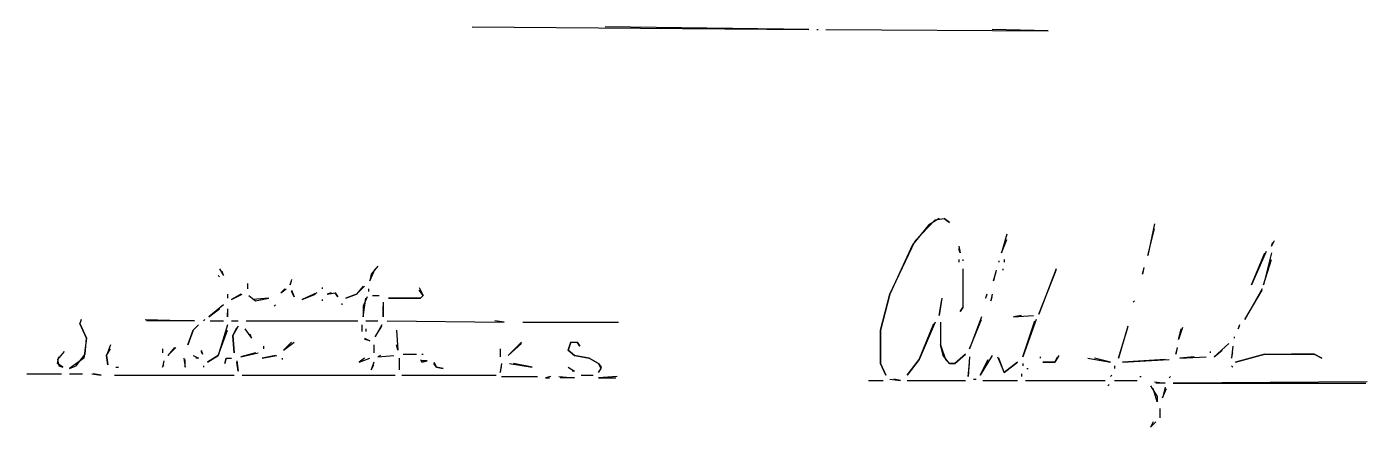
# Model space of a CAD drawing. Extents: x 0 to 16407, y 159 to 1115.
# Drawn here: x 732.2 to 984.2, y 645.2 to 720.5 of the extents above; entities that cross this region are included whole.
import ezdxf

# ---------------------------------------------------------------- set-up
doc = ezdxf.new("R2010")
doc.units = 0
doc.layers.add('RASTER_VECTOR_LINEWORK', color=5, linetype='CONTINUOUS')

msp = doc.modelspace()

# ---------------------------------------------------------------- linework, layer by layer
at = {"layer": 'RASTER_VECTOR_LINEWORK'}
for points in [[(816, 720.5), (879.25, 720), (841, 720.5)], [(880.75, 720), (881, 720)], [(882.5, 720), (924.25, 719.75), (913.75, 720)], [(903.75, 684.5), (901.75, 683.25), (898.75, 679.5), (894.5, 670.25), (892.75, 663.5), (892.75, 657.25), (893.75, 655), (892.75, 657.25), (892.75, 663.5), (894.5, 670.25), (899.25, 680.25), (903, 684.25), (904.75, 684.5), (905.75, 683.75), (904.75, 684.5)], [(944.25, 683.5), (943, 677.5), (944.25, 682.5)], [(916.5, 681.5), (915.5, 678), (916.5, 680.5)], [(907.5, 679.25), (907.75, 678), (907.5, 678.75)], [(965.25, 678.25), (962.5, 672), (965, 678)], [(966.25, 678), (964.75, 672), (966.25, 676.75)], [(966.75, 680.25), (966.25, 679.25), (966.5, 680)], [(798.25, 675.5), (797, 674), (796.75, 672.75), (797.75, 675)], [(907.5, 676.75), (907.5, 676.25)], [(908.25, 676.75), (908.25, 676.5)], [(915, 676.5), (915, 676.25)], [(916, 676.75), (916, 676.25)], [(768.25, 673.75), (768.5, 673.5)], [(768.5, 675), (769.25, 673.75), (769, 674.5)], [(782, 673), (781.75, 672), (782, 672.75)], [(908.25, 675), (908.25, 667.75), (907.75, 667), (908.25, 667.75)], [(914.5, 674.75), (914, 672.75), (914.5, 674.5)], [(915.75, 675), (915.75, 674.75)], [(925.75, 675), (922.5, 666.5), (925.75, 674.75)], [(942.25, 675.25), (942, 674), (942.25, 675)], [(773.75, 672.25), (773.75, 671.25)], [(780.75, 671.25), (780, 670.5), (781, 671.25)], [(782, 671), (782.5, 669.75), (782, 670.75)], [(786.75, 670.5), (784, 669.25), (786.5, 670.25)], [(787.75, 671.5), (787.75, 671.25)], [(789.5, 670.5), (788.75, 670.25), (790.25, 670.5), (790.75, 669.75), (790.25, 670.5)], [(795.5, 671.75), (794.25, 670.25), (792.25, 669.5), (794.25, 670.25), (795.75, 671.75)], [(796.5, 671.25), (796.5, 670.75)], [(806, 671.5), (806.75, 670), (806.25, 669.5), (800.25, 669.5), (806.25, 669.5), (806.75, 670), (806, 671)], [(964.5, 671.25), (961.25, 665.5), (964.5, 671)], [(769.25, 668.25), (766.5, 666), (768.5, 667.5)], [(770, 670.25), (770, 669.5)], [(772.5, 670.25), (770.75, 669.25), (772.75, 670.25)], [(774, 670), (775.25, 669), (777.75, 669.5), (774.75, 669.25)], [(779, 668.25), (778.75, 668)], [(787.75, 669.25), (787.75, 669)], [(791.5, 668.5), (791.5, 668.25)], [(796.25, 669.75), (795.5, 668), (795.5, 666), (796, 669.5)], [(797.25, 670), (798.5, 670)], [(799.25, 668.75), (799.25, 666), (799.25, 668)], [(904.25, 669.5), (903.75, 666.25), (904.25, 669.25)], [(912.75, 670.25), (912.5, 669.5), (912.75, 670)], [(913.75, 670.25), (913.5, 669), (913.75, 669.75)], [(940.5, 669), (940.25, 668.75)], [(742.5, 665.5), (742.25, 664.75), (743.5, 662), (743, 658.25), (740.25, 656.25), (741.5, 656.75), (743.25, 659), (743.5, 662), (742.25, 664.75), (742.5, 665.25)], [(754.5, 665.5), (763.75, 665.25), (754.75, 665.25)], [(765.75, 665.5), (765.5, 665.25)], [(770, 667.5), (770, 666), (770, 666.75)], [(911.75, 666), (909.5, 660), (911.75, 665.5)], [(919.25, 666.25), (917.75, 666), (921.5, 666.25)], [(922, 665.5), (919.5, 658.5), (921.75, 665.25)], [(764.5, 664.5), (763.5, 663.5), (762.5, 660.75), (763.5, 663.5)], [(770, 664.5), (768.25, 658.75), (766.25, 657.5), (768.25, 658.75), (770, 663.5)], [(766.75, 665.25), (769.25, 665.25)], [(770.75, 665.25), (772, 665.25)], [(772, 664.25), (771, 662.5), (771.25, 659.25), (771, 662.5), (771.75, 664)], [(773.25, 663.75), (774.5, 662), (774.25, 662.75)], [(773.5, 665.25), (794.5, 665.25)], [(795.25, 664.5), (795.25, 663.25)], [(796, 665.25), (798.25, 665.25)], [(796, 663.75), (796, 663.25)], [(799, 664.5), (797.75, 662.25), (799, 664.25)], [(800, 665.25), (822, 665), (820.25, 665.25)], [(801.75, 663.5), (802, 659.75), (801.75, 660.75)], [(825.5, 665), (843.5, 665)], [(903, 665), (900, 658), (897.75, 655), (900, 658), (902.75, 664.75)], [(904, 665), (904, 660.75), (905, 658), (905.75, 657.25), (906.75, 657.25), (908.75, 659), (906.75, 657.25), (905.75, 657.25), (904.5, 658.75), (904, 660.75)], [(939.25, 664.25), (937.5, 658.25), (939.25, 664)], [(949.5, 664), (948.75, 661.75), (949.25, 663.75)], [(960.25, 664.5), (960, 663.75), (960.25, 664.25)], [(748, 660.75), (747.25, 658.75), (747.5, 657), (747.25, 658.75), (748, 660)], [(760, 660.25), (758.75, 658.75), (760.25, 660.25)], [(776.75, 660.5), (776.75, 660)], [(782, 661.25), (780.5, 659.75), (782.5, 661.25)], [(795.75, 662), (796.75, 661.5), (795.75, 661.75)], [(797.5, 660.75), (797.5, 659.25)], [(825.25, 661.25), (822.75, 658.75), (825.25, 661)], [(834.5, 661.25), (834, 659.75), (835.25, 658.75), (838, 658.25), (839.75, 657.25), (840.25, 656.5), (839.75, 655.5), (840.25, 656.25), (839.75, 657.25), (838, 658.25), (835.25, 658.75), (834, 659.75), (834.5, 661.25), (835.75, 661.25), (836.25, 660.5), (835.75, 661.25)], [(948.5, 660.25), (948.25, 659), (948.5, 660)], [(958.25, 661), (955.5, 658.5), (957, 659.75)], [(959, 660.5), (958.75, 658.25), (959, 659.25)], [(959.25, 662.25), (959.25, 662)], [(739.25, 659.5), (738, 658), (738.25, 656.75), (739, 656.5), (738, 657.25), (738.25, 658.5)], [(757.75, 660), (757.75, 659.25)], [(758, 657.75), (757.75, 656.5), (758, 657)], [(761.75, 658.25), (762, 656.5), (762, 658)], [(763.5, 658.75), (764.5, 658.25), (764, 658.25)], [(765, 659.75), (765.25, 659), (765, 659.5)], [(769.75, 658.25), (769.5, 657.25), (769.75, 658.25), (770.75, 658.25)], [(771.75, 657.75), (772, 655.75), (771.75, 657.5)], [(775.25, 659.25), (772.5, 658.5), (775.75, 659.25)], [(779, 658.75), (776.5, 658.25), (779.25, 658.75)], [(780.25, 658.25), (780.25, 658)], [(795.75, 658.25), (794.75, 657.5), (796.75, 658.25)], [(798.75, 658.75), (798.25, 658.5), (801.25, 658.75)], [(802.25, 658.25), (802.25, 656)], [(803, 659), (805.5, 659)], [(806.25, 658), (806.5, 657.5), (807.5, 657.75), (806.25, 657.75)], [(806.5, 659), (806.75, 659)], [(821.25, 660), (821.25, 658.5)], [(909.5, 658.5), (909.25, 654.75), (909.5, 657.25)], [(913.75, 658.75), (911.5, 655), (913, 658)], [(914.75, 658.5), (916, 655.5), (918.5, 657.5), (916, 655.5), (915, 658.25)], [(922.75, 658.5), (922.75, 658.25)], [(926.25, 658.75), (925.5, 657.5), (923.25, 657.5), (925.5, 657.5), (926, 658.5)], [(931.75, 658.25), (936, 657.5), (933, 658.25)], [(946.25, 658), (938.25, 657.5), (947, 658)], [(951.75, 658.5), (949, 658.25), (954, 658.5)], [(954.75, 659.5), (954.75, 659.25)], [(965, 659), (959.5, 657.5), (965, 659), (974.25, 659), (975.75, 658.25), (974.25, 659), (970, 659)], [(732.25, 655.25), (738.75, 655.25)], [(740.25, 655.25), (742.75, 655.25)], [(744.5, 655.25), (746.25, 655), (744.75, 655.25)], [(749, 656.5), (749.5, 656.5)], [(765.5, 656.75), (765.5, 656.5)], [(797.5, 657.5), (797, 656), (797.5, 657)], [(808.75, 657.5), (809.25, 656.5), (810.5, 656.25), (809.25, 656.5), (808.75, 657.25)], [(821.5, 657.25), (821.25, 655.5), (821.5, 656.5)], [(823, 657.25), (827.25, 656.5), (823.75, 657.25)], [(834, 656.5), (835.25, 655.75), (834.75, 655.75)], [(919.25, 655.25), (919.25, 654.75)], [(919.5, 657.25), (919.5, 656.75)], [(920.25, 656.25), (920.5, 656.25)], [(936.75, 656.75), (936.75, 656.25)], [(958.75, 656.75), (959, 656.5)], [(748.75, 655), (771.25, 655)], [(772.75, 655), (801.5, 655)], [(802.75, 655), (820.5, 655)], [(821.5, 654.75), (828.25, 654.75)], [(830.75, 654.75), (829.75, 654.5), (830.5, 654.5)], [(832.25, 654.75), (835.25, 654.5), (832.5, 654.5)], [(836.5, 655), (838.75, 655)], [(843.25, 654.75), (839.75, 654.5), (843, 654.5)], [(890.5, 654), (893.25, 654)], [(894.5, 654.25), (896.5, 654), (895.25, 654.25)], [(897.75, 654), (908.75, 654)], [(910.25, 654.25), (910.75, 654.25)], [(912, 654), (918.5, 654)], [(920, 654), (935, 654)], [(935.75, 653.25), (935.5, 653)], [(936.25, 655), (936, 654.75)], [(936.75, 654), (941, 654)], [(941.5, 654.75), (941.75, 654.75)], [(943.5, 653), (944.75, 651), (944.75, 650), (944, 652.5)], [(944.25, 653.75), (946.25, 653.5), (944.5, 653.5)], [(946.25, 652.75), (945.75, 650.75), (946.5, 652.5)], [(947.25, 654.75), (947, 654.5)], [(984.25, 653.75), (947.75, 653.5), (984, 653.5)], [(945.25, 648.75), (945.25, 647)], [(944, 646.25), (943.5, 645.25), (944.5, 646.25)]]:
    msp.add_lwpolyline(points, dxfattribs=at)

doc.saveas('drawing.dxf')
